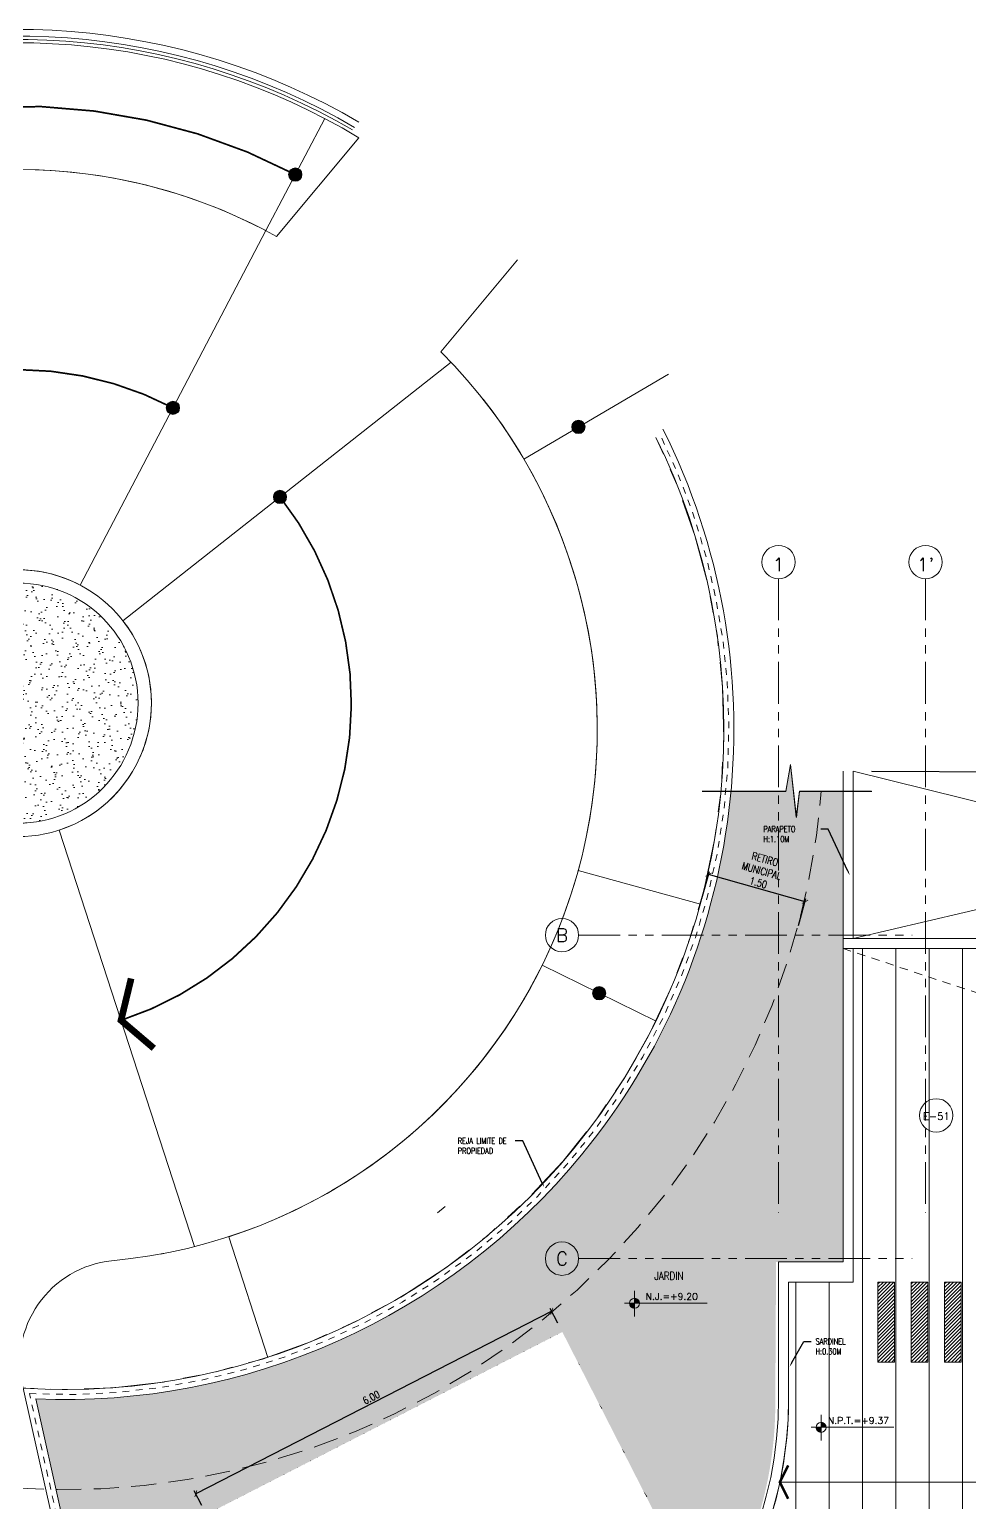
# Model space of a CAD drawing. Header units: millimetres. Extents: x 2085 to 2829, y 1352 to 1631.
# Drawn here: x 2101.91 to 2116.01, y 1370.78 to 1392.87 of the extents above; entities that cross this region are included whole.
import ezdxf
from ezdxf import colors
from ezdxf.entities.mleader import LeaderData, LeaderLine
from ezdxf.enums import TextEntityAlignment as Align
from ezdxf.math import Vec2, Vec3

# ---------------------------------------------------------------- set-up
doc = ezdxf.new("R2010")
doc.units = ezdxf.units.MM
doc.set_wipeout_variables(frame=1)
for name, pattern in [('HIDDEN2', [0.1875, 0.125, -0.0625]), ('PHANTOM', [2.5, 1.25, -0.25, 0.25, -0.25, 0.25, -0.25]), ('PHANTOM2', [1.25, 0.625, -0.125, 0.125, -0.125, 0.125, -0.125])]:
    doc.linetypes.add(name, pattern=pattern)
doc.layers.get('0').update_dxf_attribs({"color": 251, "lineweight": 9})
doc.layers.get('DEFPOINTS').update_dxf_attribs({"color": 251, "lineweight": 9})
for name, color, linetype, lineweight in [('A-EJES', 251, 'PHANTOM', 9), ('A-HATCH', 251, 'Continuous', 9), ('A-LINEAS', 251, 'Continuous', 9), ('A-MURO BAJO', 251, 'Continuous', 9), ('A-NIVELES-NPT', 251, 'Continuous', 9), ('A-NUMERO ESTAC', 251, 'Continuous', 13), ('A-PROYECCIONES', 251, 'HIDDEN2', 9), ('A-TEXTO-AMBIENTES', 251, 'Continuous', 9), ('A-TEXTO-INDICACIONES', 251, 'Continuous', 13), ('A_20_Barandas', 251, 'Continuous', 13), ('A_50_Simbologia', 251, 'Continuous', 13), ('CIRCULACION PEATONAL', 251, 'Continuous', 13), ('Cotas', 251, 'Continuous', 13), ('DLP_MURO BAJO', 251, 'Continuous', 13), ('MURO-BAJO', 251, 'Continuous', 13), ('VEGETACION', 251, 'Continuous', 13)]:
    doc.layers.add(name, color=color, linetype=linetype, lineweight=lineweight)
doc.styles.add('R80', font='romans.shx', dxfattribs={"width": 0.8, "oblique": 15, "height": 0.1})
doc.styles.add('ROMANS', font='romans.shx', dxfattribs={"width": 0.8})
doc.styles.add('TXT_COTAS', font='romans.shx', dxfattribs={"width": 0.8})
doc.dimstyles.new('COTA-75-I', dxfattribs={"dimtxt": 0.11, "dimasz": 0.075, "dimexe": 0.05, "dimexo": 0.15, "dimgap": 0.03, "dimtad": 1, "dimzin": 4, "dimdsep": 46, "dimtxsty": 'ROMANS', "dimblk": 'ARCHTICK', "dimcen": 0.09, "dimclrd": 7, "dimclre": 7, "dimclrt": 2, "dimadec": 0, "dimazin": 0, "dimtfac": 1.199999999999999, "dimtix": 1, "dimtmove": 2, "dimatfit": 3, "dimfxl": 0.05, "dimtolj": 1, "dimtzin": 4, "dimarcsym": 0})

# ---------------------------------------------------------------- blocks, each defined once
blk = doc.blocks.new('EJES 1P')
at = {"layer": 'A-EJES', "linetype": 'PHANTOM2'}
for points in [[(-2.230664715840248, 5.345278240740299), (-2.230665777402464, -4.15815507248044)], [(-0.02566411491716281, 5.345278199762106), (-0.02566517647937872, -4.158155113458633)], [(-5.233583068125881, -1.072883605957031e-06), (-0.2275917888619006, -5.21540641784668e-08)], [(-5.233583068125881, -4.850002001971006), (-0.2275917888619006, -4.850000981241465)]]:
    blk.add_lwpolyline(points, dxfattribs=at)
at = {"layer": 'A-EJES', "linetype": 'Continuous'}
for centre in [(-2.230664716276806, 5.592360419221222), (-0.02566411535372026, 5.592360378243029), (-5.480665246606804, -1.072883605957031e-06), (-5.480665246606804, -4.850002001971006)]:
    blk.add_circle(centre, 0.25, dxfattribs=at)
at = {"layer": 'A-EJES', "linetype": 'Continuous', "style": 'ROMANS'}
for s, p in [('1', (-2.230664716276806, 5.55426518060267)), ("1'", (-0.02566411535372026, 5.554265139624476)), ('B', (-5.480665245675482, -1.072883605957031e-06)), ('C', (-5.480665245675482, -4.850002001971006))]:
    blk.add_text(s, height=0.2, dxfattribs=at).set_placement(p, align=Align.MIDDLE_CENTER)
blk = doc.blocks.new('*U115')
at = {"layer": 'CIRCULACION PEATONAL'}
h = blk.add_hatch(dxfattribs=at)
h.set_pattern_fill('ANSI31', color=256, scale=0.3)
h.set_pattern_definition([(45, (95.25036784235422, 0), (-0.02651650429449553, 0.02651650429449553), [])])
h.paths.add_polyline_path([(95.54736672583536, 0.2275326177477837), (95.29736672589357, 0.2275326177477837), (95.29736672589357, -0.9724673796445131), (95.54736672583536, -0.9724673796445131)])
h = blk.add_hatch(dxfattribs=at)
h.set_pattern_fill('ANSI31', color=256, scale=0.3)
h.set_pattern_definition([(45, (95.75036784235422, 0), (-0.02651650429449553, 0.02651650429449553), [])])
h.paths.add_polyline_path([(96.04736672583536, 0.2275326177477837), (95.79736672589357, 0.2275326177477837), (95.79736672589357, -0.9724673796445131), (96.04736672583536, -0.9724673796445131)])
h = blk.add_hatch(dxfattribs=at)
h.set_pattern_fill('ANSI31', color=256, scale=0.3)
h.set_pattern_definition([(45, (96.25036784235422, 0), (-0.02651650429449553, 0.02651650429449553), [])])
h.paths.add_polyline_path([(96.54736672583536, 0.2275326177477837), (96.29736672589357, 0.2275326177477837), (96.29736672589357, -0.9724673796445131), (96.54736672583536, -0.9724673796445131)])
for points in [[(95.29736672589357, -0.9724673796445131), (95.54736672583536, -0.9724673796445131), (95.54736672583536, 0.2275326177477837), (95.29736672589357, 0.2275326177477837)], [(95.79736672589357, -0.9724673796445131), (96.04736672583536, -0.9724673796445131), (96.04736672583536, 0.2275326177477837), (95.79736672589357, 0.2275326177477837)], [(96.29736672589357, -0.9724673796445131), (96.54736672583536, -0.9724673796445131), (96.54736672583536, 0.2275326177477837), (96.29736672589357, 0.2275326177477837)]]:
    blk.add_lwpolyline(points, close=True, dxfattribs=at)
blk = doc.blocks.new('ROTONDA')
h = blk.add_hatch(color=251)
h.dxf.hatch_style = 1
edge = h.paths.add_edge_path()
edge.add_arc((3.812828694470227, -3.234440174186602), 0.1, 0, 360)
h = blk.add_hatch(color=251)
h.dxf.hatch_style = 1
edge = h.paths.add_edge_path()
edge.add_arc((2.158502019010484, -4.509953944245353), 0.1, 0, 360)
h = blk.add_hatch(color=251)
h.dxf.hatch_style = 1
edge = h.paths.add_edge_path()
edge.add_arc((6.825071071274579, -5.789676849963143), 0.1, 0, 360)
h = blk.add_hatch(color=251)
h.dxf.hatch_style = 1
edge = h.paths.add_edge_path()
edge.add_arc((-6.147835800424218, -7.557556533487514), 0.09999999999999999, 0, 360)
h = blk.add_hatch(color=251)
h.dxf.hatch_style = 1
edge = h.paths.add_edge_path()
edge.add_arc((2.204382473602891, -9.109087452525273), 0.09999999999999999, 0, 360)
at = {"layer": 'VEGETACION'}
h = blk.add_hatch(dxfattribs=at)
h.set_pattern_fill('AR-SAND', color=251, scale=0.004999999999999998)
h.set_pattern_definition([(37.50000000000001, (-7940955.674947405, 2009464.77547881), (-0.008000156479920244, 0.2447066186646711), [0, -0.19304, 0, -0.2158999999999999, 0, -0.2063749999999999]), (7.499999999999996, (-7940955.674947405, 2009464.77547881), (0.2247616415690012, 0.3584125502841771), [0, -0.10414, 0, -0.17399, 0, -0.06667499999999998]), (327.5, (-7940955.831157405, 2009464.77547881), (0.3954961851207288, 0.0007185923392729193), [0, -0.06349999999999997, 0, -0.2285999999999999, 0, -0.2984499999999999]), (317.5, (-7940955.831157405, 2009464.77547881), (0.3817782262361485, 0.1114646616286081), [0, -0.03174999999999999, 0, -0.14986, 0, -0.17145])])
edge = h.paths.add_edge_path()
edge.add_arc((3.441236913204193e-06, 4.056608304381371e-06), 1.799883726817279, 0, 360)
at = {"color": 251}
for centre, radius in [((3.812828694470227, -3.234440174186602), 0.1), ((2.158502019010484, -4.509953944245353), 0.1), ((6.825071071274579, -5.789676849963143), 0.1), ((-6.147835800424218, -7.557556533487514, -8.087886271823663e-07), 0.09999999999999999), ((2.204382473602891, -9.109087452525273, -8.087886271823663e-07), 0.09999999999999999)]:
    blk.add_circle(centre, radius, dxfattribs=at)
at = {"layer": 'A_20_Barandas', "color": 251, "linetype": 'HIDDEN2', "ltscale": 0.5}
blk.add_line((-12.00909554492682, 2.095418116077781), (-10.13894552364945, 2.09541811584495), dxfattribs=at)
at = {"layer": 'A_20_Barandas', "color": 251}
for points in [[(7.289543790742755, -6.772209170507267, 0.4911226568791836), (4.71197234839201, 8.76342567219399)], [(7.320421372540295, -6.812428736360744, 0.4892260875877595), (4.796849584206939, 8.774282694794238)]]:
    blk.add_lwpolyline(points, format="xyb", dxfattribs=at)
at = {"layer": 'A_20_Barandas', "color": 251, "linetype": 'HIDDEN2', "ltscale": 0.5}
blk.add_arc((-0.5315030366182327, -0.5874546889681369, -8.087886271823663e-07), 9.97500664821013, 164.3976395180574, 283.7944547746837, dxfattribs=at)
at = {"layer": 'A_50_Simbologia', "color": 251}
for p, q in [((-1.991079895757139, -0.187404764117673), (-8.528613054193556, -0.8027438421268016)), ((-10.39080374874175, -1.515465190866962, -8.087886271823663e-07), (-8.49629547726363, -1.337292977143079, -8.087886271823663e-07)), ((3.568576473742723, -7.456948178820312), (0.86329828761518, -1.8039518550504)), ((2.921794896945357, -7.803766604745761, -8.087886271823663e-07), (2.921794896945357, -7.803766604745761, -8.087886271823663e-07))]:
    blk.add_line(p, q, dxfattribs=at)
blk.add_lwpolyline([(2.750769543461502, 7.512193189701065), (0.6876535881310701, 1.877942347666249, -0.5216582767278299), (1.5250652031973, -1.293719848850742), (6.100592185743153, -5.175160500453785, 0.521655750882036), (2.750769543461502, 7.512193189701065)], format="xyb", close=True, dxfattribs=at)
at = {"layer": 'A_50_Simbologia', "color": 251, "const_width": 0.025}
for points in [[(1.719277402386069, 4.695115687092766, -0.5216625459007359), (3.81285653449595, -3.234463791595772, -0.5216625459007359)], [(6.825071071274579, -5.789676849963143, 0.2024119630850318), (8.909230950288475, 0.8528716422151774, 0.2024119630850318)], [(2.158337956294417, -4.510089260758832, -0.5216520260420554), (-4.977878543548286, -0.468534340383485)]]:
    blk.add_lwpolyline(points, format="xyb", dxfattribs=at)
at = {"layer": 'A_50_Simbologia', "color": 251}
for points in [[(-1.991079895757139, -0.187404764117673, 0.5216582767274156), (0.86329828761518, -1.8039518550504, 0.7618721924763212)], [(-1.991079895757139, -0.187404764117673, 0.5216582767274741), (0.86329828761518, -1.8039518550504, 1.802757371160999e-07)]]:
    blk.add_lwpolyline(points, format="xyb", dxfattribs=at)
at = {"layer": 'A_50_Simbologia', "color": 251, "const_width": 0.1}
blk.add_lwpolyline([(-4.398404073901474, -0.7534485061187297), (-4.977878543548286, -0.468534340383485), (-5.494012104347348, -0.8565715674776584)], dxfattribs=at)
at = {"layer": 'A_50_Simbologia', "color": 251}
blk.add_lwpolyline([(6.100592214614153, -5.175160465063527), (7.549425130710006, -6.404214541660622)], dxfattribs=at)
at = {"layer": 'A_50_Simbologia', "color": 251, "elevation": -8.087886271823663e-07}
for points in [[(-5.551128883846104, -6.816746175521985), (-6.744542717933655, -8.298366891453043)], [(-4.283270137384534, -7.653241821564734), (-5.175288589671254, -9.333215033868328)], [(1.913979732431471, -8.204562025144696), (2.68401104118675, -10.59984864410944)]]:
    blk.add_lwpolyline(points, dxfattribs=at)
at = {"layer": 'A_50_Simbologia', "color": 251}
for centre, radius, start, end in [((3.441236913204193e-06, 4.056608304381371e-06), 1.999883726790171, 185.3770688616398, 295.5737492556904), ((-0.5315513163805008, -0.5875071904156357, -8.087886271823663e-07), 7.999999999851403, 185.3772544805443, 295.5734798539967)]:
    blk.add_arc(centre, radius, start, end, dxfattribs=at)
at = {"layer": 'MURO-BAJO', "color": 251}
for p, q in [((-12.0090955439955, 2.170418116264045), (-10.03960675373673, 2.170418116264045)), ((-8.83186869788915, -4.473051690496504), (-8.76319987140596, -4.606575933517888)), ((4.847825997509062, -8.76430670847185), (3.755365749821067, -7.341959274606779, -8.087886271823663e-07))]:
    blk.add_line(p, q, dxfattribs=at)
for points in [[(1.839271600358188, 14.9432222598698), (2.068392533808947, 8.086059544235468, 0.3177009041679157), (2.417046261020005, 7.626124304486439, -0.5431465657627027), (5.980532880872488, -5.313449217937887), (7.154438402503729, -6.842419530497864, 0.4978487291587305), (4.626255950890481, 8.752461309544742)], [(7.382281583733857, -6.892724445322528, 0.4855513622478818), (4.964228882454336, 8.795692920684814)]]:
    blk.add_lwpolyline(points, format="xyb", dxfattribs=at)
blk.add_lwpolyline([(-12.0090955439955, 2.020418115658686), (-10.23725561238825, 2.020418115658686)], dxfattribs=at)
at = {"layer": 'MURO-BAJO', "color": 251, "elevation": -8.087886271823663e-07}
blk.add_lwpolyline([(-8.452658013440669, -6.772754788631573), (-8.359447889961302, -6.890284166904166)], dxfattribs=at)
at = {"layer": 'MURO-BAJO', "color": 251}
for radius in [1.999883726817279, 1.799883726817279]:
    blk.add_circle((3.441236913204193e-06, 4.056608304381371e-06), radius, dxfattribs=at)
for centre, radius, start, end in [((-0.531503033824265, -0.587454681750387, -8.087886271823663e-07), 10.05000664892198, 164.9602175027023, 217.984795480511), ((-0.5314999055117369, -0.5874538228381425, -8.087886271823663e-07), 9.900009512865935, 163.8247638152659, 283.6033729610638), ((-9.99210586771369, 0.6320816725492477, -8.087886271823663e-07), 1.539070019498409, 353.4712974778321, 91.76908166675877), ((-0.5315136564895511, -0.5875096695963293, -8.087886271823663e-07), 7.999995282440197, 172.4971919581598, 302.4022696988167), ((-0.531508824788034, -0.587503268616274, -8.087886271823663e-07), 7.999999907021937, 177.8003664932561, 178.1656413159578), ((-0.531579302623868, -0.5875358537305146, -8.087886271823663e-07), 10.04988372688651, 218.8399008328862, 283.9826455454489)]:
    blk.add_arc(centre, radius, start, end, dxfattribs=at)
blk = doc.blocks.new('_ArchTick')
at = {"color": 0, "linetype": 'ByBlock', "const_width": 0.15}
blk.add_lwpolyline([(-0.5, -0.5), (0.5, 0.5)], dxfattribs=at)
blk = doc.blocks.new('*D173')
at = {"color": 7, "lineweight": -2, "transparency": 16777216}
for p, q in [((2111.999102360069, 1379.841536264189), (2112.112733299602, 1380.245518006164)), ((2113.546146492391, 1379.790390972841), (2112.099194798005, 1380.197385803072)), ((2113.446054054455, 1379.434541433957), (2113.559684993988, 1379.838523175933))]:
    blk.add_line(p, q, dxfattribs=at)
at = {"layer": 'DEFPOINTS', "color": 0, "transparency": 16777216}
for p in [(2112.099194798005, 1380.197385803072), (2111.958486855277, 1379.697139654912, -8.064839089942116e-07), (2113.405438549662, 1379.290144824681)]:
    blk.add_point(p, dxfattribs=at)
at = {"color": 7, "lineweight": -2, "transparency": 16777216, "xscale": 0.075, "yscale": 0.075, "zscale": 0.075}
for p, rotation in [((2112.099194798005, 1380.197385803072), 164.2899066327704), ((2113.546146492391, 1379.790390972841), 344.2899066327705)]:
    blk.add_blockref('_ArchTick', p, dxfattribs=dict(at, rotation=rotation))
at = {"color": 2, "transparency": 16777216, "insert": (2112.895327270438, 1380.252197877884), "char_height": 0.11, "width": 0.9908412002602567, "attachment_point": 5, "rotation": 344.28990663277045, "style": 'ROMANS'}
blk.add_mtext('\\A1;RETIRO MUNICIPAL 1.50', dxfattribs=at)
blk = doc.blocks.new('*D172')
at = {"layer": 'Cotas', "color": 7, "lineweight": -2, "transparency": 16777216}
for p, q in [((2109.746104889559, 1373.650837945273, 1.087584672192901e-09), (2104.405695231729, 1370.915876291214, 1.087584672192901e-09)), ((2109.836326976038, 1373.474666224084, 1.087584672192901e-09), (2109.723313539455, 1373.695341364922, 1.087584672192901e-09)), ((2104.495917318208, 1370.739704570024, 1.087584672192901e-09), (2104.382903881624, 1370.960379710862, 1.087584672192901e-09))]:
    blk.add_line(p, q, dxfattribs=at)
at = {"layer": 'DEFPOINTS', "color": 0, "transparency": 16777216}
for p in [(2109.904701026352, 1373.341155965139, 2.304718188154694e-09), (2104.405695231728, 1370.915876291214, 1.087584672192901e-09), (2104.564291368521, 1370.606194311079, 2.304718188154694e-09)]:
    blk.add_point(p, dxfattribs=at)
at = {"layer": 'Cotas', "color": 7, "lineweight": -2, "transparency": 16777216, "xscale": 0.075, "yscale": 0.075, "zscale": 0.075}
for p, rotation in [((2109.746104889559, 1373.650837945273, 1.087584672192901e-09), 27.11815763107666), ((2104.405695231729, 1370.915876291214, 1.087584672192901e-09), 207.1181576310767)]:
    blk.add_blockref('_ArchTick', p, dxfattribs=dict(at, rotation=rotation))
at = {"layer": 'Cotas', "color": 2, "transparency": 16777216, "insert": (2107.037154765467, 1372.359012931646, 1.087584672192901e-09), "char_height": 0.11, "attachment_point": 5, "rotation": 27.118157631076674, "style": 'ROMANS'}
blk.add_mtext('\\A1;6.00', dxfattribs=at)
blk = doc.blocks.new('SIM NIVEL PLANTA')
at = {"linetype": 'Continuous'}
h = blk.add_hatch(dxfattribs=at)
h.set_pattern_fill('_USER', color=256, scale=0.0999963382923852, angle=45, style=0, pattern_type=0)
h.set_pattern_definition([(45, (35396.10580914898, 26516.48920438578), (-0.0707080889003696, 0.0707080889003696), [])])
h.paths.add_polyline_path([(-17.03192196782002, 1e-16), (-15.53208676343602, 1e-16, 0.4092090227661144), (-17.03192196782002, 1.474380134766136)])
h.paths.add_polyline_path([(-18.53175717220401, -1e-16, 0.4192358746569979), (-17.03192196782002, -1.525729753993459), (-17.03192196782002, 0)])
for p, q in [((4.8125218776986, 0), (-20, 0)), ((-17.03192196782002, -3.974827738415029), (-17.03192196782002, 3.71603278895526))]:
    blk.add_line(p, q)
blk.add_circle((-17.03192196782002, -0.0256748096136619), 1.500054944379798, dxfattribs=at)
at = {"style": 'R80'}
blk.add_attdef('N.P.T.+0.00', text='', height=2.029999999999998, dxfattribs=at).set_placement((-5.827213661814135, 2.014999999999999), align=Align.MIDDLE_CENTER)
blk = doc.blocks.new('EJE')
at = {"linetype": 'Continuous'}
blk.add_circle((-4.656613e-10, -3.7252903e-09), 0.5, dxfattribs=at)
at = {"layer": 'A-TEXTO-INDICACIONES', "style": 'ROMANS'}
blk.add_attdef('EJE', text='', height=0.22, rotation=1.067217058e-07, dxfattribs=at).set_placement((0.0068061400004788, 0.02766973558132052), align=Align.MIDDLE_CENTER)

msp = doc.modelspace()

# ---------------------------------------------------------------- hatches: boundary and pattern name
at = {"layer": 'A-HATCH'}
h = msp.add_hatch(dxfattribs=at)
h.set_pattern_fill('_USER', color=256, scale=0.5, angle=90, pattern_type=0)
h.set_pattern_definition([(90, (2125.40949821905, 1371.094692160633), (-0.5, 3.061616997868383e-17), [])])
edge = h.paths.add_edge_path()
edge.add_line((2113.299493617893, 1374.090142968368), (2113.299493764111, 1372.340049093847))
edge.add_arc((2107.299493763849, 1372.340143635861), 6.000000001006784, 301.2205747427943, 359.99909719026823, ccw=False)
edge.add_line((2110.409498572632, 1367.209074536596), (2110.40949821905, 1363.09014274392))
edge.add_line((2110.40949821905, 1363.09014274392), (2116.36464537397, 1363.090230673809))
edge.add_line((2116.36464537397, 1363.090230673809), (2116.364645430286, 1367.590233669874))
edge.add_line((2116.364645430286, 1367.590233669874), (2116.464645433173, 1367.590233291757))
edge.add_line((2116.464645433173, 1367.590233291757), (2116.464645359133, 1363.090230468918))
edge.add_line((2116.464645359133, 1363.090230468918), (2125.40949821905, 1363.090144908313))
edge.add_line((2125.40949821905, 1363.090144908313), (2125.40949821905, 1379.090139596049))
edge.add_line((2125.40949821905, 1379.090139596049), (2114.265712237152, 1379.090144164187))
edge.add_line((2114.265712237152, 1379.090144164187), (2114.265712125829, 1374.090143049393))
edge.add_line((2114.265712125829, 1374.090143049393), (2113.299493617893, 1374.090142968368))
h = msp.add_hatch(dxfattribs=at)
h.set_pattern_fill('ANSI31', color=256, scale=0.03499999999999999, angle=80.74839217506735)
h.set_pattern_definition([(125.7483921750674, (8047282.288865045, -1538683.688387662), (-0.09018798061805991, -0.0649222132789421), [])])
h.paths.add_polyline_path([(2106.615512873212, 1366.600886520256), (2111.955922532993, 1369.335848174316), (2109.904701004087, 1373.341155953963), (2104.564231665651, 1370.606180119586)])
at = {"layer": 'VEGETACION'}
h = msp.add_hatch(dxfattribs=at)
h.set_pattern_fill('AR-SAND', color=256, scale=0.005, angle=102.6172915297009)
h.set_pattern_definition([(140.1172915297009, (-224231.6875902092, -8186748.819464676), (-0.2370496336956684, -0.06126012476929366), [0, -0.19304, 0, -0.2159, 0, -0.206375]), (110.1172915297009, (-224231.6875902092, -8186748.819464676), (-0.3988536326608481, 0.1410430127133041), [0, -0.10414, 0, -0.17399, 0, -0.066675]), (70.11729152970092, (-224231.6534680471, -8186748.971902343), (-0.08709253870853872, 0.3857883338325586), [0, -0.0635, 0, -0.2286, 0, -0.29845]), (60.11729152970093, (-224231.6534680471, -8186748.971902343), (-0.1921676680547716, 0.3482105285231781), [0, -0.03175, 0, -0.14986, 0, -0.17145])])
edge = h.paths.add_edge_path()
edge.add_line((2102.00351086162, 1372.33673757061), (2102.390547602894, 1370.607686008584))
edge.add_line((2102.390547602894, 1370.607686008584), (2102.53692523462, 1370.640451672745))
edge.add_line((2102.53692523462, 1370.640451672745), (2102.602456562038, 1370.347696407956))
edge.add_line((2102.602456562038, 1370.347696407956), (2102.501072909994, 1370.325002348308))
edge.add_line((2102.501072909994, 1370.325002348308), (2102.891084468275, 1368.681850903925))
edge.add_arc((2105.66435335401, 1369.340352449824), 2.850376220526273, 193.3572885048835, 269.3816296714153)
edge.add_line((2105.633590985867, 1366.490142233927), (2106.945165108881, 1366.490144141276))
edge.add_arc((2107.311715315117, 1372.267014304434), 5.788487534379931, 266.3693726551674, 360.7177826516918)
edge.add_line((2113.099748625528, 1372.339528672655), (2113.111585876459, 1374.390373951082))
edge.add_line((2113.111585876459, 1374.390373951082), (2114.12754922825, 1374.390899794434))
edge.add_line((2114.12754922825, 1374.390899794434), (2114.11571231891, 1381.446600927298))
edge.add_line((2114.11571231891, 1381.446600927298), (2113.462469119046, 1381.446600927298))
edge.add_line((2113.462469119046, 1381.446600927298), (2113.414810497218, 1381.057907628153))
edge.add_line((2113.414810497218, 1381.057907628153), (2113.32682811791, 1381.849962012169))
edge.add_line((2113.32682811791, 1381.849962012169), (2113.256948944871, 1381.446600927298))
edge.add_line((2113.256948944871, 1381.446600927298), (2112.435056976762, 1381.446600927298))
edge.add_arc((2102.428317402452, 1382.377721695487), 10.04996630805366, 267.5774171826977, 354.68397119248004, ccw=False)

# ---------------------------------------------------------------- linework, layer by layer
for p, q in [((2114.11571231891, 1379.240143614147), (2114.11571231891, 1381.746600927111)), ((2114.265712318904, 1379.240143614147), (2114.265712318904, 1381.746600927111)), ((2113.167767103229, 1371.089796470736), (2125.407406051838, 1371.08966473702))]:
    msp.add_line(p, q)
for points in [[(2114.544644414439, 1381.746600927111), (2138.896480889953, 1381.626214970161), (2138.966360062992, 1382.029576055032), (2139.0543424423, 1381.237521671016), (2139.102001064128, 1381.626214970161), (2165.244530943272, 1381.626214971092)], [(2112.001814308451, 1381.446600927298), (2113.256948944871, 1381.446600927298), (2113.32682811791, 1381.849962012169), (2113.414810497218, 1381.057907628153), (2113.462469119046, 1381.446600927298), (2114.544644414439, 1381.446600927298)]]:
    msp.add_lwpolyline(points)
at = {"color": 1}
for points in [[(2114.545710925735, 1381.744332459259), (2138.89754740125, 1381.623946502308), (2138.967426574289, 1382.027307587179), (2139.055408953596, 1381.235253203164), (2139.103067575425, 1381.623946502308), (2165.245597454568, 1381.623946503239)], [(2112.002880819748, 1381.444332459445), (2113.258015456167, 1381.444332459445), (2113.327894629207, 1381.847693544316), (2113.415877008514, 1381.0556391603), (2113.463535630342, 1381.444332459445), (2114.545710925735, 1381.444332459445)]]:
    msp.add_lwpolyline(points, dxfattribs=at)
at = {"const_width": 0.03749999999999955}
msp.add_lwpolyline([(2113.293323627985, 1370.839796045121), (2113.167767102676, 1371.089796470736), (2113.293323634038, 1371.339796046053)], dxfattribs=at)
at = {"linetype": 'PHANTOM'}
msp.add_arc((2102.428301485509, 1382.377765547742, -8.064839089942116e-07), 9.90000951430011, 242.8074315859392, 26.22066451647696, dxfattribs=at)
at = {"linetype": 'HIDDEN2', "ltscale": 3}
msp.add_arc((2102.428301485509, 1382.377765547742, -8.064839089942116e-07), 11.40000951430011, 249.6261352234301, 355.3148015279257, dxfattribs=at)
at = {"layer": 'A-LINEAS'}
msp.add_lwpolyline([(2113.299493617893, 1374.090142968368), (2113.299493764111, 1372.340049093847, -0.2622449280262831), (2110.409498572632, 1367.209074536596), (2110.40949821905, 1363.09014274392), (2116.36464537397, 1363.090230673809), (2116.364645430286, 1367.590233669874), (2116.464645433173, 1367.590233291757), (2116.464645359133, 1363.090230468918), (2125.40949821905, 1363.090144908313), (2125.40949821905, 1379.090139596049), (2114.265712237152, 1379.090144164187), (2114.265712125829, 1374.090143049393)], format="xyb", close=True, dxfattribs=at)
at = {"layer": 'A-MURO BAJO'}
for p, q in [((2114.265712318904, 1381.746600927111), (2124.465125862384, 1379.240161652003)), ((2124.465134842575, 1381.626214968298), (2114.265712318904, 1379.24014479227)), ((2114.11571224161, 1379.240145168525), (2114.115712237157, 1379.090144167912)), ((2114.115985425239, 1379.240143587139), (2137.015144570984, 1379.240143821832, -6.111627823715917e-08))]:
    msp.add_line(p, q, dxfattribs=at)
for points in [[(2113.149497776749, 1372.340054199357), (2113.149488904417, 1374.390144244094), (2114.115712128746, 1374.390142979358), (2114.115712237157, 1379.090144167912)], [(2113.299493764111, 1372.340049093847), (2113.299493617893, 1374.090143132281), (2114.265712125829, 1374.090143049393), (2114.265712237152, 1379.090144164187)], [(2114.115712237157, 1379.090144167912), (2137.015144619733, 1379.090143681761)]]:
    msp.add_lwpolyline(points, dxfattribs=at)
for points in [[(2107.299493814985, 1366.490143635568, 0.414208944765971), (2113.149493764117, 1372.340051457543, 0.414208944765971)], [(2107.299493816265, 1366.340143635195, 0.4142089447775136), (2113.299493764111, 1372.340049093847)]]:
    msp.add_lwpolyline(points, format="xyb", dxfattribs=at)
at = {"layer": 'A-PROYECCIONES'}
msp.add_line((2114.115712237157, 1379.090144193989), (2162.41949792965, 1363.083185704683), dxfattribs=at)

# ---------------------------------------------------------------- block references
for name, p, rotation in [('ROTONDA', (2101.738934506333, 1382.768108103682, 2.304718188154694e-09), 102.6172915297009), ('*U115', (2211.186873862424, 1373.117681111467), 180.0005141974605)]:
    msp.add_blockref(name, p, dxfattribs=dict(rotation=rotation))
msp.add_blockref('EJES 1P', (2115.380163350716, 1379.290143699643))
at = {"layer": 'A-NIVELES-NPT', "xscale": 0.05, "yscale": 0.05, "zscale": 0.05}
for p, values in [((2111.838576383676, 1373.772491419014), {'N.P.T.+0.00': 'N.J.=+9.20'}), ((2114.638609873995, 1371.912475907501), {'N.P.T.+0.00': 'N.P.T.=+9.37'})]:
    msp.add_blockref('SIM NIVEL PLANTA', p, dxfattribs=at).add_auto_attribs(values)
at = {"layer": 'A-NUMERO ESTAC'}
ref = msp.add_blockref('EJE', (2115.513799644852, 1376.588692416695), dxfattribs=dict(at, xscale=-0.5, yscale=0.5, zscale=0.5, rotation=180))
ref.add_attrib('EJE', 'E-51', dxfattribs={"layer": 'A-TEXTO-INDICACIONES', "height": 0.11, "rotation": 359.9999998932783, "style": 'ROMANS'}).set_placement((2115.517202714857, 1376.574857547206), align=Align.MIDDLE_CENTER)

# ---------------------------------------------------------------- texts
at = {"layer": 'A-TEXTO-AMBIENTES', "insert": (2111.504569653879, 1374.181565764618), "char_height": 0.12, "width": 2.556211270681947, "attachment_point": 5, "style": 'ROMANS'}
msp.add_mtext('JARDIN', dxfattribs=at)

# ---------------------------------------------------------------- dimensions: what is measured, and where the dimension line sits
dim = msp.add_aligned_dim(p1=(2113.405438549662, 1379.290144824681), p2=(2111.958486855276, 1379.697139654912, -8.064839089942116e-07), distance=-0.519658478133362, text='RETIRO MUNICIPAL <>', dimstyle='COTA-75-I')
dim.commit()
dim.dimension.update_dxf_attribs({"geometry": '*D173', "text_midpoint": (2112.895327270438, 1380.252197877884)})
at = {"layer": 'Cotas'}
dim = msp.add_aligned_dim(p1=(2109.904701026352, 1373.341155965139, 2.304718188154694e-09), p2=(2104.564291368521, 1370.606194311079, 2.304718188154694e-09), distance=-0.34793054396838624, dimstyle='COTA-75-I', dxfattribs=at)
dim.commit()
dim.dimension.update_dxf_attribs({"geometry": '*D172', "text_midpoint": (2107.037154765467, 1372.359012931646, 1.087584672192901e-09)})

# ---------------------------------------------------------------- leaders
at = {"layer": 'A-TEXTO-INDICACIONES'}
ml = msp.add_multileader_mtext('Standard', dxfattribs=at)
ml.set_content('\\pxsm1,ql,t16;PARAPETO\\PH:1.10M', color=256, style='TXT_COTAS')
ml.set_leader_properties(color=7)
ml.build(insert=Vec2(0, 0))
ml.multileader.update_dxf_attribs({"dogleg_length": 0.1104934798556762, "arrow_head_size": 0.07})
ctx = ml.context
ctx.base_point, ctx.char_height, ctx.arrow_head_size, ctx.landing_gap_size, ctx.plane_origin = Vec3(2113.172898149953, 1380.881325978112), 0.09, 0.07, 0.05, Vec3(2112.73818648303, 1380.441101408821)
ctx.text_align_type = 2
notes = []
notes.append((ctx, [(1, (1, 1, 0), (2113.894248772666, 1380.881325978112), (-1, 0), 0.1104934798556762, [(0, [(2114.218500220936, 1380.184951855127)], 0, [])])]))
ctx.mtext.insert, ctx.mtext.width, ctx.mtext.defined_height, ctx.mtext.alignment, ctx.mtext.flow_direction = Vec3(2113.733755292799, 1380.926325978038), 0.8130168110071918, 0.4369191216492239, 3, 5
ml = msp.add_multileader_mtext('Standard', dxfattribs=at)
ml.set_content('\\pxsm1,ql,t16;REJA LIMITE DE PROPIEDAD', color=256, style='TXT_COTAS')
ml.set_leader_properties(color=7)
ml.build(insert=Vec2(0, 0))
ml.multileader.update_dxf_attribs({"dogleg_length": 0.1104934798556762, "arrow_head_size": 0.07})
ctx = ml.context
ctx.base_point, ctx.char_height, ctx.arrow_head_size, ctx.landing_gap_size, ctx.plane_origin = Vec3(2108.324227091057, 1376.206452546899), 0.09, 0.07, 0.05, Vec3(2108.153515424134, 1375.766227977608)
ctx.text_align_type = 2
notes.append((ctx, [(1, (1, 1, 0), (2109.30957771377, 1376.206452546899), (-1, 0), 0.1104934798556762, [(0, [(2109.63382916204, 1375.510078423914)], 0, [])])]))
ctx.mtext.insert, ctx.mtext.width, ctx.mtext.defined_height, ctx.mtext.alignment, ctx.mtext.flow_direction = Vec3(2109.149084233903, 1376.251452546824), 0.8130168110071918, 0.4369191216492239, 3, 5
ml = msp.add_multileader_mtext('Standard', dxfattribs=at)
ml.set_content('\\pxsm1,ql,t16;SARDINEL H:0.30M', color=256, style='TXT_COTAS')
ml.set_leader_properties(color=7)
ml.build(insert=Vec2(0, 0))
ml.multileader.update_dxf_attribs({"dogleg_length": 0.1104934798556762, "arrow_head_size": 0.07})
ctx = ml.context
ctx.base_point, ctx.char_height, ctx.arrow_head_size, ctx.landing_gap_size, ctx.plane_origin = Vec3(2113.638876726208, 1373.19930535115), 0.09, 0.07, 0.05, Vec3(2113.311286369679, 1373.006917908114)
ctx.text_align_type = 2
notes.append((ctx, [(0, (1, 1, 0), (2113.528383246352, 1373.19930535115), (1, 0), 0.1104934798556762, [(0, [(2113.313735129536, 1372.820756973956)], 0, [])])]))
ctx.mtext.insert, ctx.mtext.width, ctx.mtext.defined_height, ctx.mtext.alignment, ctx.mtext.flow_direction = Vec3(2114.175733869043, 1373.244305351075), 0.471998152672104, 0.4369191216492239, 3, 5
for ctx, leaders in notes:
    for number, flags, end, landing, length, lines in leaders:
        leader = LeaderData()
        leader.index, (leader.has_last_leader_line, leader.has_dogleg_vector, leader.attachment_direction) = number, flags
        leader.last_leader_point, leader.dogleg_vector, leader.dogleg_length = Vec3(end), Vec3(landing), length
        for number, points, colour, breaks in lines:
            line = LeaderLine()
            line.index, line.vertices, line.color, line.breaks = number, Vec3.list(points), colors.encode_raw_color(colour), breaks
            leader.lines.append(line)
        ctx.leaders.append(leader)

# ---------------------------------------------------------------- next in the draw order: wipeouts: each hides what was drawn before it
msp.add_wipeout([(2104.564284713173, 1370.6062073071882), (2106.6155128776772, 1366.600886542608), (2111.9491287736655, 1369.3323689366896), (2109.904694370296, 1373.3411689624984)]).translate(0, 0, 1.087584672192901e-09).dxf.layer = 'A-MURO BAJO'

# ---------------------------------------------------------------- next in the draw order: block references
at = {"layer": 'DLP_MURO BAJO'}
msp.add_blockref('EJES 1P', (2115.380163350716, 1379.290143699643), dxfattribs=at)

doc.saveas('drawing.dxf')
